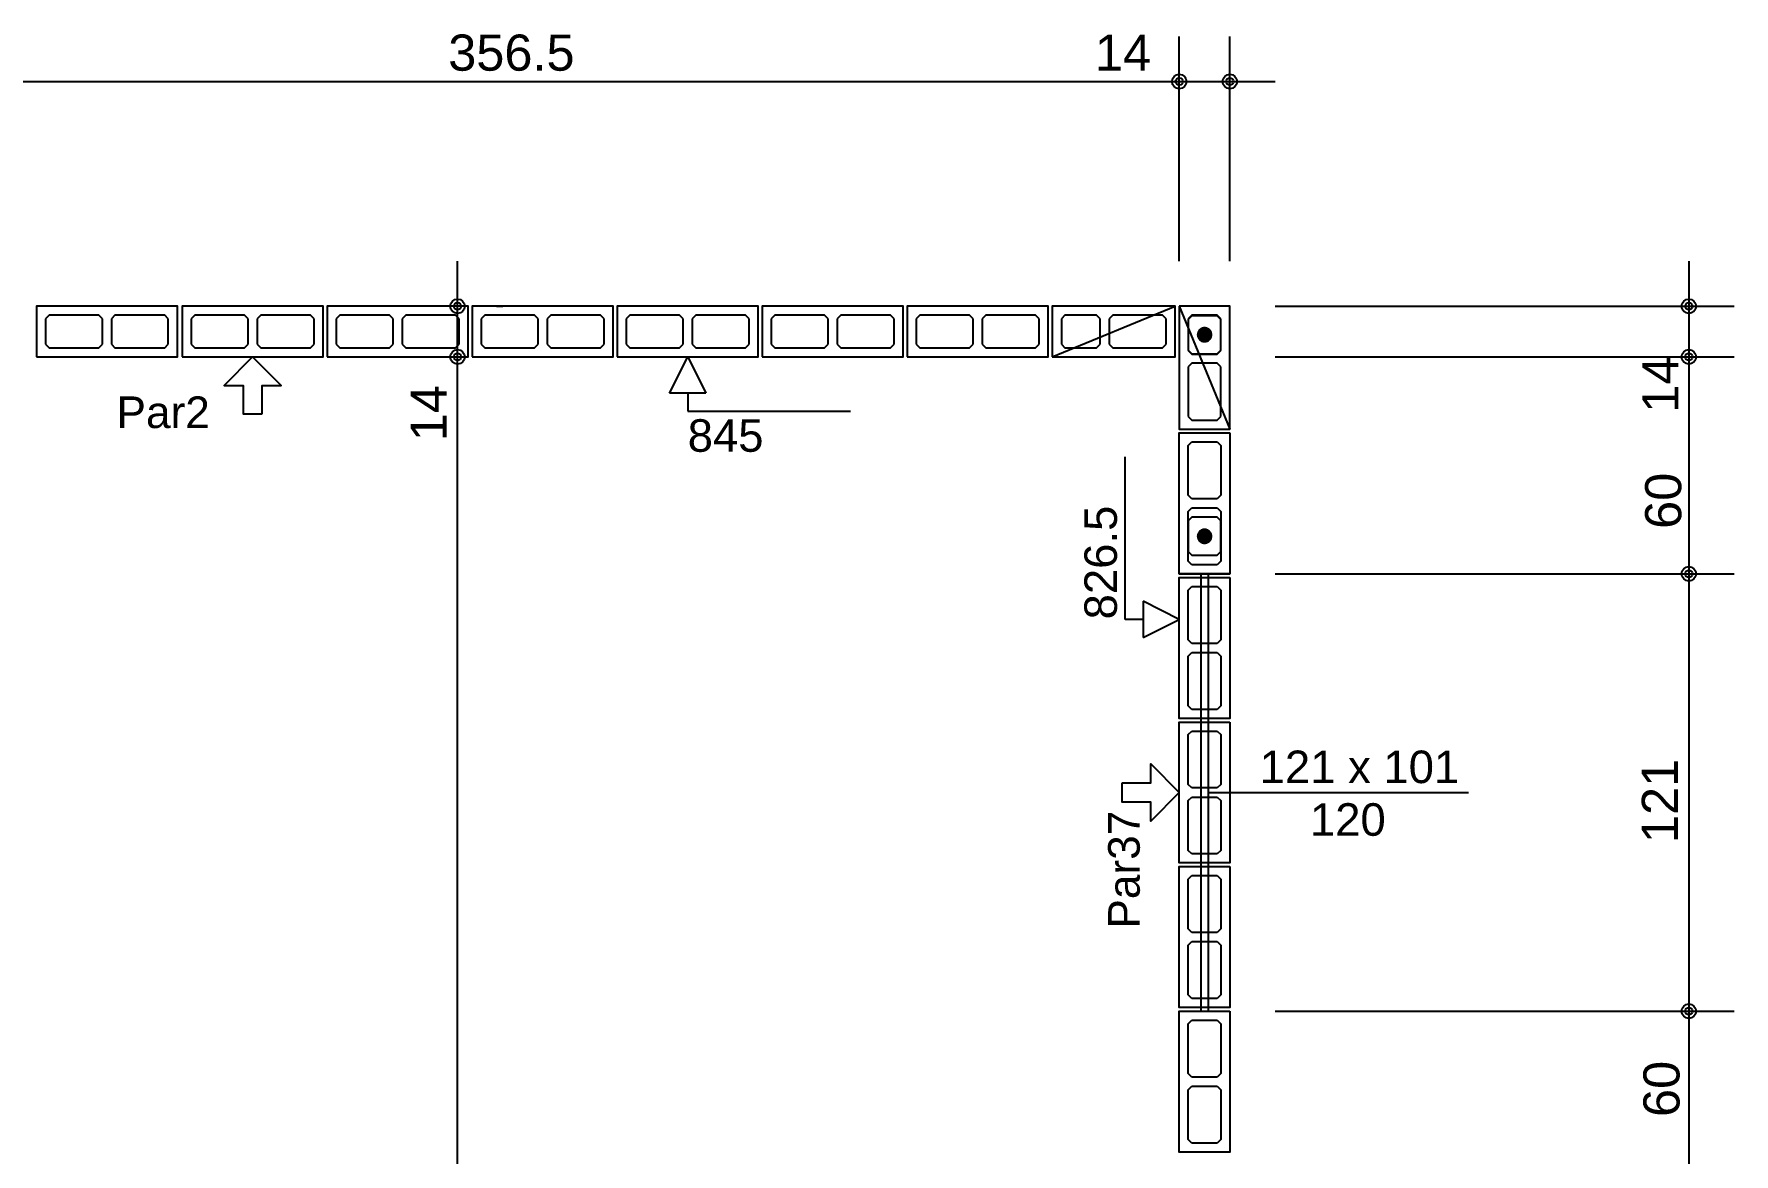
# Model space of a CAD drawing. Extents: x 0 to 119, y 0 to 84.
# Drawn here: x 39.53 to 48.93, y 67.82 to 74.01 of the extents above; entities that cross this region are included whole.
import ezdxf

# ---------------------------------------------------------------- set-up
doc = ezdxf.new("R2010")
doc.units = 0
doc.header["$MEASUREMENT"] = 0
doc.linetypes.add('ESTILO_TQS_0003', pattern=[1.5, 0.5, -0.4, 0.1, -0.5])
doc.linetypes.add('ESTILO_TQS_0005', pattern=[0.4, 0.3, -0.1])
for name, color, linetype in [('18', 6, 'CONTINUOUS'), ('20', 1, 'CONTINUOUS'), ('27', 250, 'CONTINUOUS'), ('3', 7, 'CONTINUOUS'), ('35', 255, 'CONTINUOUS')]:
    doc.layers.add(name, color=color, linetype=linetype)
doc.styles.add('TQS_ARIAL', font='arial.ttf')

msp = doc.modelspace()

# ---------------------------------------------------------------- linework, layer by layer
at = {"layer": '18', "color": 6, "linetype": 'Continuous'}
for p, q in [((45.56366, 70.774293), (45.56366, 71.674293)), ((45.86366, 70.774293), (45.66366, 70.874293)), ((45.66366, 70.874293), (45.66366, 70.674293)), ((45.66366, 70.774293), (45.56366, 70.774293)), ((45.66366, 70.674293), (45.86366, 70.774293))]:
    msp.add_line(p, q, dxfattribs=at)
at = {"layer": '20', "color": 1, "linetype": 'Continuous'}
for p, q in [((43.04366, 72.02668), (43.14366, 72.22668)), ((43.14366, 72.22668), (43.24366, 72.02668)), ((43.24366, 72.02668), (43.04366, 72.02668)), ((43.14366, 72.02668), (43.14366, 71.92668)), ((43.14366, 71.92668), (44.04366, 71.92668))]:
    msp.add_line(p, q, dxfattribs=at)
at = {"layer": '27', "color": 250, "linetype": 'ESTILO_TQS_0005'}
for points in [[(39.58991, 72.29668), (39.60991, 72.27668), (39.88491, 72.27668), (39.90491, 72.29668), (39.90491, 72.43668), (39.88491, 72.45668), (39.60991, 72.45668), (39.58991, 72.43668), (39.58991, 72.29668)], [(39.95491, 72.29668), (39.97491, 72.27668), (40.24991, 72.27668), (40.26991, 72.29668), (40.26991, 72.43668), (40.24991, 72.45668), (39.97491, 72.45668), (39.95491, 72.43668), (39.95491, 72.29668)], [(40.39616, 72.29668), (40.41616, 72.27668), (40.69116, 72.27668), (40.71116, 72.29668), (40.71116, 72.43668), (40.69116, 72.45668), (40.41616, 72.45668), (40.39616, 72.43668), (40.39616, 72.29668)], [(40.76116, 72.29668), (40.78116, 72.27668), (41.05616, 72.27668), (41.07616, 72.29668), (41.07616, 72.43668), (41.05616, 72.45668), (40.78116, 72.45668), (40.76116, 72.43668), (40.76116, 72.29668)], [(41.19866, 72.29668), (41.21866, 72.27668), (41.49366, 72.27668), (41.51366, 72.29668), (41.51366, 72.43668), (41.49366, 72.45668), (41.21866, 72.45668), (41.19866, 72.43668), (41.19866, 72.29668)], [(41.56366, 72.29668), (41.58366, 72.27668), (41.85866, 72.27668), (41.87866, 72.29668), (41.87866, 72.43668), (41.85866, 72.45668), (41.58366, 72.45668), (41.56366, 72.43668), (41.56366, 72.29668)], [(42.00116, 72.29668), (42.02116, 72.27668), (42.29616, 72.27668), (42.31616, 72.29668), (42.31616, 72.43668), (42.29616, 72.45668), (42.02116, 72.45668), (42.00116, 72.43668), (42.00116, 72.29668)], [(42.36616, 72.29668), (42.38616, 72.27668), (42.66116, 72.27668), (42.68116, 72.29668), (42.68116, 72.43668), (42.66116, 72.45668), (42.38616, 72.45668), (42.36616, 72.43668), (42.36616, 72.29668)], [(42.80366, 72.29668), (42.82366, 72.27668), (43.09866, 72.27668), (43.11866, 72.29668), (43.11866, 72.43668), (43.09866, 72.45668), (42.82366, 72.45668), (42.80366, 72.43668), (42.80366, 72.29668)], [(43.16866, 72.29668), (43.18866, 72.27668), (43.46366, 72.27668), (43.48366, 72.29668), (43.48366, 72.43668), (43.46366, 72.45668), (43.18866, 72.45668), (43.16866, 72.43668), (43.16866, 72.29668)], [(43.60616, 72.29668), (43.62616, 72.27668), (43.90116, 72.27668), (43.92116, 72.29668), (43.92116, 72.43668), (43.90116, 72.45668), (43.62616, 72.45668), (43.60616, 72.43668), (43.60616, 72.29668)], [(43.97116, 72.29668), (43.99116, 72.27668), (44.26616, 72.27668), (44.28616, 72.29668), (44.28616, 72.43668), (44.26616, 72.45668), (43.99116, 72.45668), (43.97116, 72.43668), (43.97116, 72.29668)], [(44.40866, 72.29668), (44.42866, 72.27668), (44.70366, 72.27668), (44.72366, 72.29668), (44.72366, 72.43668), (44.70366, 72.45668), (44.42866, 72.45668), (44.40866, 72.43668), (44.40866, 72.29668)], [(44.77366, 72.29668), (44.79366, 72.27668), (45.06866, 72.27668), (45.08866, 72.29668), (45.08866, 72.43668), (45.06866, 72.45668), (44.79366, 72.45668), (44.77366, 72.43668), (44.77366, 72.29668)], [(45.21116, 72.29668), (45.23116, 72.27668), (45.40616, 72.27668), (45.42616, 72.29668), (45.42616, 72.43668), (45.40616, 72.45668), (45.23116, 72.45668), (45.21116, 72.43668), (45.21116, 72.29668)], [(45.47616, 72.29668), (45.49616, 72.27668), (45.77116, 72.27668), (45.79116, 72.29668), (45.79116, 72.43668), (45.77116, 72.45668), (45.49616, 72.45668), (45.47616, 72.43668), (45.47616, 72.29668)], [(45.93366, 72.45668), (45.91366, 72.43668), (45.91366, 72.26168), (45.93366, 72.24168), (46.07366, 72.24168), (46.09366, 72.26168), (46.09366, 72.43668), (46.07366, 72.45668), (45.93366, 72.45668)], [(45.93366, 72.19168), (45.91366, 72.17168), (45.91366, 71.89668), (45.93366, 71.87668), (46.07366, 71.87668), (46.09366, 71.89668), (46.09366, 72.17168), (46.07366, 72.19168), (45.93366, 72.19168)], [(46.07366, 71.75668), (46.09366, 71.73668), (46.09366, 71.46168), (46.07366, 71.44168), (45.93366, 71.44168), (45.91366, 71.46168), (45.91366, 71.73668), (45.93366, 71.75668), (46.07366, 71.75668)], [(46.07366, 71.39168), (46.09366, 71.37168), (46.09366, 71.09668), (46.07366, 71.07668), (45.93366, 71.07668), (45.91366, 71.09668), (45.91366, 71.37168), (45.93366, 71.39168), (46.07366, 71.39168)], [(46.07366, 70.95668), (46.09366, 70.93668), (46.09366, 70.66168), (46.07366, 70.64168), (45.93366, 70.64168), (45.91366, 70.66168), (45.91366, 70.93668), (45.93366, 70.95668), (46.07366, 70.95668)], [(46.07366, 70.59168), (46.09366, 70.57168), (46.09366, 70.29668), (46.07366, 70.27668), (45.93366, 70.27668), (45.91366, 70.29668), (45.91366, 70.57168), (45.93366, 70.59168), (46.07366, 70.59168)], [(46.07366, 70.15668), (46.09366, 70.13668), (46.09366, 69.86168), (46.07366, 69.84168), (45.93366, 69.84168), (45.91366, 69.86168), (45.91366, 70.13668), (45.93366, 70.15668), (46.07366, 70.15668)], [(46.07366, 69.79168), (46.09366, 69.77168), (46.09366, 69.49668), (46.07366, 69.47668), (45.93366, 69.47668), (45.91366, 69.49668), (45.91366, 69.77168), (45.93366, 69.79168), (46.07366, 69.79168)], [(46.07366, 69.35668), (46.09366, 69.33668), (46.09366, 69.06168), (46.07366, 69.04168), (45.93366, 69.04168), (45.91366, 69.06168), (45.91366, 69.33668), (45.93366, 69.35668), (46.07366, 69.35668)], [(46.07366, 68.99168), (46.09366, 68.97168), (46.09366, 68.69668), (46.07366, 68.67668), (45.93366, 68.67668), (45.91366, 68.69668), (45.91366, 68.97168), (45.93366, 68.99168), (46.07366, 68.99168)], [(46.07366, 68.55668), (46.09366, 68.53668), (46.09366, 68.26168), (46.07366, 68.24168), (45.93366, 68.24168), (45.91366, 68.26168), (45.91366, 68.53668), (45.93366, 68.55668), (46.07366, 68.55668)], [(46.07366, 68.19168), (46.09366, 68.17168), (46.09366, 67.89668), (46.07366, 67.87668), (45.93366, 67.87668), (45.91366, 67.89668), (45.91366, 68.17168), (45.93366, 68.19168), (46.07366, 68.19168)]]:
    msp.add_lwpolyline(points, dxfattribs=at)
at = {"layer": '3', "color": 7, "linetype": 'Continuous'}
for p, q in [((45.16116, 72.22668), (45.84116, 72.50668)), ((45.86366, 72.50668), (46.14366, 71.82668)), ((45.93366, 72.45418), (45.91366, 72.43418)), ((45.91366, 72.43418), (45.91366, 72.26418)), ((46.07366, 72.45418), (45.93366, 72.45418)), ((46.09366, 72.43418), (46.07366, 72.45418)), ((46.09366, 72.26418), (46.09366, 72.43418)), ((45.91366, 72.26418), (45.93366, 72.24418)), ((45.93366, 72.24418), (46.07366, 72.24418)), ((46.07366, 72.24418), (46.09366, 72.26418)), ((45.93366, 71.33918), (45.91366, 71.31918)), ((45.91366, 71.31918), (45.91366, 71.14918)), ((46.07366, 71.33918), (45.93366, 71.33918)), ((46.09366, 71.31918), (46.07366, 71.33918)), ((46.09366, 71.14918), (46.09366, 71.31918)), ((45.91366, 71.14918), (45.93366, 71.12918)), ((45.93366, 71.12918), (46.07366, 71.12918)), ((46.07366, 71.12918), (46.09366, 71.14918)), ((45.86366, 71.02668), (46.14366, 71.02668)), ((45.98366, 71.02668), (45.98366, 68.60668)), ((46.02366, 71.02668), (46.02366, 68.60668)), ((46.02366, 69.81668), (47.463295, 69.81668)), ((45.86366, 68.60668), (46.14366, 68.60668))]:
    msp.add_line(p, q, dxfattribs=at)
for points in [[(39.53991, 72.22668), (40.31991, 72.22668), (40.31991, 72.50668), (39.53991, 72.50668), (39.53991, 72.22668)], [(40.34616, 72.22668), (41.12616, 72.22668), (41.12616, 72.50668), (40.34616, 72.50668), (40.34616, 72.22668)], [(41.14866, 72.22668), (41.92866, 72.22668), (41.92866, 72.50668), (41.14866, 72.50668), (41.14866, 72.22668)], [(41.95116, 72.22668), (42.73116, 72.22668), (42.73116, 72.50668), (41.95116, 72.50668), (41.95116, 72.22668)], [(42.75366, 72.22668), (43.53366, 72.22668), (43.53366, 72.50668), (42.75366, 72.50668), (42.75366, 72.22668)], [(43.55616, 72.22668), (44.33616, 72.22668), (44.33616, 72.50668), (43.55616, 72.50668), (43.55616, 72.22668)], [(44.35866, 72.22668), (45.13866, 72.22668), (45.13866, 72.50668), (44.35866, 72.50668), (44.35866, 72.22668)], [(45.16116, 72.22668), (45.84116, 72.22668), (45.84116, 72.50668), (45.16116, 72.50668), (45.16116, 72.22668)], [(45.86366, 72.50668), (45.86366, 71.82668), (46.14366, 71.82668), (46.14366, 72.50668), (45.86366, 72.50668)], [(46.00366, 72.34978), (46.003721, 72.349777), (46.003781, 72.349768), (46.00384, 72.349752), (46.003897, 72.349731), (46.003951, 72.349705), (46.004003, 72.349672), (46.004051, 72.349635), (46.004095, 72.349593), (46.004134, 72.349547), (46.004169, 72.349497), (46.004199, 72.349444), (46.004223, 72.349388), (46.004241, 72.34933), (46.004253, 72.349271), (46.004259, 72.34921), (46.004259, 72.34915), (46.004253, 72.349089), (46.004241, 72.34903), (46.004223, 72.348972), (46.004199, 72.348916), (46.004169, 72.348863), (46.004134, 72.348813), (46.004095, 72.348767), (46.004051, 72.348725), (46.004003, 72.348688), (46.003951, 72.348655), (46.003897, 72.348629), (46.00384, 72.348608), (46.003781, 72.348592), (46.003721, 72.348583), (46.00366, 72.34858), (46.00366, 72.38698), (45.999836, 72.386786), (45.996051, 72.386206), (45.992344, 72.385246), (45.988753, 72.383917), (45.985316, 72.38223), (45.982066, 72.380205), (45.979038, 72.377861), (45.976263, 72.375223), (45.973769, 72.372318), (45.971581, 72.369175), (45.969723, 72.365827), (45.968213, 72.362308), (45.967067, 72.358655), (45.966296, 72.354904), (45.965909, 72.351095), (45.965909, 72.347265), (45.966296, 72.343456), (45.967067, 72.339705), (45.968213, 72.336052), (45.969723, 72.332533), (45.971581, 72.329185), (45.973769, 72.326042), (45.976263, 72.323137), (45.979038, 72.320499), (45.982066, 72.318155), (45.985316, 72.31613), (45.988753, 72.314443), (45.992344, 72.313114), (45.996051, 72.312154), (45.999836, 72.311574), (46.00366, 72.31138), (46.00366, 72.34978)], [(46.00366, 72.34858), (46.003599, 72.348583), (46.003539, 72.348592), (46.00348, 72.348608), (46.003423, 72.348629), (46.003369, 72.348655), (46.003317, 72.348688), (46.003269, 72.348725), (46.003225, 72.348767), (46.003186, 72.348813), (46.003151, 72.348863), (46.003121, 72.348916), (46.003097, 72.348972), (46.003079, 72.34903), (46.003067, 72.349089), (46.003061, 72.34915), (46.003061, 72.34921), (46.003067, 72.349271), (46.003079, 72.34933), (46.003097, 72.349388), (46.003121, 72.349444), (46.003151, 72.349497), (46.003186, 72.349547), (46.003225, 72.349593), (46.003269, 72.349635), (46.003317, 72.349672), (46.003369, 72.349705), (46.003423, 72.349731), (46.00348, 72.349752), (46.003539, 72.349768), (46.003599, 72.349777), (46.00366, 72.34978), (46.00366, 72.31138), (46.007484, 72.311574), (46.011269, 72.312154), (46.014976, 72.313114), (46.018567, 72.314443), (46.022004, 72.31613), (46.025254, 72.318155), (46.028282, 72.320499), (46.031057, 72.323137), (46.033551, 72.326042), (46.035739, 72.329185), (46.037597, 72.332533), (46.039107, 72.336052), (46.040253, 72.339705), (46.041024, 72.343456), (46.041411, 72.347265), (46.041411, 72.351095), (46.041024, 72.354904), (46.040253, 72.358655), (46.039107, 72.362308), (46.037597, 72.365827), (46.035739, 72.369175), (46.033551, 72.372318), (46.031057, 72.375223), (46.028282, 72.377861), (46.025254, 72.380205), (46.022004, 72.38223), (46.018567, 72.383917), (46.014976, 72.385246), (46.011269, 72.386206), (46.007484, 72.386786), (46.00366, 72.38698), (46.00366, 72.34858)], [(40.788818, 71.910733), (40.788818, 72.068706), (40.894134, 72.068706), (40.73616, 72.22668), (40.578186, 72.068706), (40.683502, 72.068706), (40.683502, 71.910733), (40.788818, 71.910733)], [(46.14366, 71.80668), (46.14366, 71.02668), (45.86366, 71.02668), (45.86366, 71.80668), (46.14366, 71.80668)], [(46.00366, 71.23478), (46.003721, 71.234777), (46.003781, 71.234768), (46.00384, 71.234752), (46.003897, 71.234731), (46.003951, 71.234705), (46.004003, 71.234672), (46.004051, 71.234635), (46.004095, 71.234593), (46.004134, 71.234547), (46.004169, 71.234497), (46.004199, 71.234444), (46.004223, 71.234388), (46.004241, 71.23433), (46.004253, 71.234271), (46.004259, 71.23421), (46.004259, 71.23415), (46.004253, 71.234089), (46.004241, 71.23403), (46.004223, 71.233972), (46.004199, 71.233916), (46.004169, 71.233863), (46.004134, 71.233813), (46.004095, 71.233767), (46.004051, 71.233725), (46.004003, 71.233688), (46.003951, 71.233655), (46.003897, 71.233629), (46.00384, 71.233608), (46.003781, 71.233592), (46.003721, 71.233583), (46.00366, 71.23358), (46.00366, 71.27198), (45.999836, 71.271786), (45.996051, 71.271206), (45.992344, 71.270246), (45.988753, 71.268917), (45.985316, 71.26723), (45.982066, 71.265205), (45.979038, 71.262861), (45.976263, 71.260223), (45.973769, 71.257318), (45.971581, 71.254175), (45.969723, 71.250827), (45.968213, 71.247308), (45.967067, 71.243655), (45.966296, 71.239904), (45.965909, 71.236095), (45.965909, 71.232265), (45.966296, 71.228456), (45.967067, 71.224705), (45.968213, 71.221052), (45.969723, 71.217533), (45.971581, 71.214185), (45.973769, 71.211042), (45.976263, 71.208137), (45.979038, 71.205499), (45.982066, 71.203155), (45.985316, 71.20113), (45.988753, 71.199443), (45.992344, 71.198114), (45.996051, 71.197154), (45.999836, 71.196574), (46.00366, 71.19638), (46.00366, 71.23478)], [(46.00366, 71.23358), (46.003599, 71.233583), (46.003539, 71.233592), (46.00348, 71.233608), (46.003423, 71.233629), (46.003369, 71.233655), (46.003317, 71.233688), (46.003269, 71.233725), (46.003225, 71.233767), (46.003186, 71.233813), (46.003151, 71.233863), (46.003121, 71.233916), (46.003097, 71.233972), (46.003079, 71.23403), (46.003067, 71.234089), (46.003061, 71.23415), (46.003061, 71.23421), (46.003067, 71.234271), (46.003079, 71.23433), (46.003097, 71.234388), (46.003121, 71.234444), (46.003151, 71.234497), (46.003186, 71.234547), (46.003225, 71.234593), (46.003269, 71.234635), (46.003317, 71.234672), (46.003369, 71.234705), (46.003423, 71.234731), (46.00348, 71.234752), (46.003539, 71.234768), (46.003599, 71.234777), (46.00366, 71.23478), (46.00366, 71.19638), (46.007484, 71.196574), (46.011269, 71.197154), (46.014976, 71.198114), (46.018567, 71.199443), (46.022004, 71.20113), (46.025254, 71.203155), (46.028282, 71.205499), (46.031057, 71.208137), (46.033551, 71.211042), (46.035739, 71.214185), (46.037597, 71.217533), (46.039107, 71.221052), (46.040253, 71.224705), (46.041024, 71.228456), (46.041411, 71.232265), (46.041411, 71.236095), (46.041024, 71.239904), (46.040253, 71.243655), (46.039107, 71.247308), (46.037597, 71.250827), (46.035739, 71.254175), (46.033551, 71.257318), (46.031057, 71.260223), (46.028282, 71.262861), (46.025254, 71.265205), (46.022004, 71.26723), (46.018567, 71.268917), (46.014976, 71.270246), (46.011269, 71.271206), (46.007484, 71.271786), (46.00366, 71.27198), (46.00366, 71.23358)], [(46.14366, 71.00668), (46.14366, 70.22668), (45.86366, 70.22668), (45.86366, 71.00668), (46.14366, 71.00668)], [(46.14366, 70.20668), (46.14366, 69.42668), (45.86366, 69.42668), (45.86366, 70.20668), (46.14366, 70.20668)], [(45.547713, 69.869338), (45.705686, 69.869338), (45.705686, 69.974654), (45.86366, 69.81668), (45.705686, 69.658706), (45.705686, 69.764022), (45.547713, 69.764022), (45.547713, 69.869338)], [(46.14366, 69.40668), (46.14366, 68.62668), (45.86366, 68.62668), (45.86366, 69.40668), (46.14366, 69.40668)], [(46.14366, 68.60668), (46.14366, 67.82668), (45.86366, 67.82668), (45.86366, 68.60668), (46.14366, 68.60668)]]:
    msp.add_lwpolyline(points, dxfattribs=at)
for centre in [(46.00366, 72.34918), (46.00366, 71.23418)]:
    msp.add_circle(centre, 0.0372, dxfattribs=at)
for points in [[(45.965909, 72.351095), (45.965909, 72.347265), (45.966296, 72.354904)], [(45.965909, 72.347265), (45.966296, 72.343456), (45.966296, 72.354904)], [(45.966296, 72.354904), (45.966296, 72.343456), (45.967067, 72.358655)], [(45.966296, 72.343456), (45.967067, 72.339705), (45.967067, 72.358655)], [(45.967067, 72.358655), (45.967067, 72.339705), (45.968213, 72.362308)], [(45.967067, 72.339705), (45.968213, 72.336052), (45.968213, 72.362308)], [(45.968213, 72.362308), (45.968213, 72.336052), (45.969723, 72.365827)], [(45.968213, 72.336052), (45.969723, 72.332533), (45.969723, 72.365827)], [(45.969723, 72.365827), (45.969723, 72.332533), (45.971581, 72.369175)], [(45.969723, 72.332533), (45.971581, 72.329185), (45.971581, 72.369175)], [(45.971581, 72.369175), (45.971581, 72.329185), (45.973769, 72.372318)], [(45.971581, 72.329185), (45.973769, 72.326042), (45.973769, 72.372318)], [(45.973769, 72.372318), (45.973769, 72.326042), (45.976263, 72.375223)], [(45.973769, 72.326042), (45.976263, 72.323137), (45.976263, 72.375223)], [(45.976263, 72.375223), (45.976263, 72.323137), (45.979038, 72.377861)], [(45.976263, 72.323137), (45.979038, 72.320499), (45.979038, 72.377861)], [(45.979038, 72.377861), (45.979038, 72.320499), (45.982066, 72.380205)], [(45.979038, 72.320499), (45.982066, 72.318155), (45.982066, 72.380205)], [(45.982066, 72.380205), (45.982066, 72.318155), (45.985316, 72.38223)], [(45.982066, 72.318155), (45.985316, 72.31613), (45.985316, 72.38223)], [(45.985316, 72.38223), (45.985316, 72.31613), (45.988753, 72.383917)], [(45.985316, 72.31613), (45.988753, 72.314443), (45.988753, 72.383917)], [(45.988753, 72.383917), (45.988753, 72.314443), (45.992344, 72.385246)], [(45.988753, 72.314443), (45.992344, 72.313114), (45.992344, 72.385246)], [(45.992344, 72.385246), (45.992344, 72.313114), (45.996051, 72.386206)], [(45.992344, 72.313114), (45.996051, 72.312154), (45.996051, 72.386206)], [(45.999836, 72.311574), (45.999836, 72.386786), (45.996051, 72.312154)], [(45.996051, 72.386206), (45.996051, 72.312154), (45.999836, 72.386786)], [(45.999836, 72.311574), (46.00366, 72.34978), (46.00366, 72.38698)], [(45.999836, 72.311574), (46.00366, 72.38698), (45.999836, 72.386786)], [(45.999836, 72.311574), (46.00366, 72.31138), (46.00366, 72.34978)], [(46.003225, 72.348767), (46.00366, 72.34858), (46.003186, 72.348813)], [(46.00366, 72.34858), (46.00366, 72.34858), (46.003186, 72.348813)], [(46.003186, 72.348813), (46.00366, 72.34858), (46.003186, 72.348813)], [(46.00366, 72.34858), (46.00366, 72.34858), (46.003186, 72.348813)], [(46.003186, 72.348813), (46.00366, 72.34858), (46.003186, 72.348813)], [(46.00366, 72.34858), (46.00366, 72.34858), (46.003186, 72.348813)], [(46.003269, 72.348725), (46.00366, 72.34858), (46.003225, 72.348767)], [(46.00366, 72.34858), (46.00366, 72.34858), (46.003225, 72.348767)], [(46.003225, 72.348767), (46.00366, 72.34858), (46.003225, 72.348767)], [(46.00366, 72.34858), (46.00366, 72.34858), (46.003225, 72.348767)], [(46.003317, 72.348688), (46.00366, 72.34858), (46.003269, 72.348725)], [(46.00366, 72.34858), (46.00366, 72.34858), (46.003269, 72.348725)], [(46.003369, 72.348655), (46.00366, 72.34858), (46.003317, 72.348688)], [(46.00366, 72.34858), (46.00366, 72.34858), (46.003317, 72.348688)], [(46.00348, 72.348608), (46.00366, 72.34858), (46.003369, 72.348655)], [(46.00366, 72.34858), (46.00366, 72.34858), (46.003369, 72.348655)], [(46.00366, 72.34858), (46.00366, 72.34858), (46.00348, 72.348608)], [(46.00366, 72.34858), (46.00366, 72.34858), (46.00348, 72.348608)], [(46.00366, 72.34858), (46.007484, 72.386786), (46.00366, 72.38698)], [(46.00366, 72.34858), (46.00366, 72.31138), (46.007484, 72.386786)], [(46.00366, 72.31138), (46.007484, 72.311574), (46.007484, 72.386786)], [(46.00366, 72.34978), (46.004134, 72.349547), (46.00366, 72.34978)], [(46.004134, 72.349547), (46.004134, 72.349547), (46.00366, 72.34978)], [(46.00366, 72.34978), (46.004134, 72.349547), (46.00366, 72.34978)], [(46.004134, 72.349547), (46.004134, 72.349547), (46.00366, 72.34978)], [(46.00366, 72.34978), (46.004134, 72.349547), (46.00366, 72.34978)], [(46.004134, 72.349547), (46.004095, 72.349593), (46.00366, 72.34978)], [(46.00366, 72.34978), (46.004095, 72.349593), (46.00366, 72.34978)], [(46.004095, 72.349593), (46.004095, 72.349593), (46.00366, 72.34978)], [(46.00366, 72.34978), (46.004095, 72.349593), (46.00366, 72.34978)], [(46.004095, 72.349593), (46.004051, 72.349635), (46.00366, 72.34978)], [(46.00366, 72.34978), (46.004051, 72.349635), (46.00366, 72.34978)], [(46.004051, 72.349635), (46.004003, 72.349672), (46.00366, 72.34978)], [(46.00366, 72.34978), (46.004003, 72.349672), (46.00366, 72.34978)], [(46.004003, 72.349672), (46.003951, 72.349705), (46.00366, 72.34978)], [(46.00366, 72.34978), (46.003951, 72.349705), (46.00366, 72.34978)], [(46.003951, 72.349705), (46.00384, 72.349752), (46.00366, 72.34978)], [(46.00366, 72.34978), (46.00384, 72.349752), (46.00366, 72.34978)], [(46.00384, 72.349752), (46.00366, 72.34978), (46.00366, 72.34978)], [(46.00366, 72.34978), (46.00366, 72.34978), (46.00366, 72.34978)], [(46.00366, 72.34978), (46.00366, 72.34978), (46.00366, 72.34978)], [(46.00366, 72.34978), (46.00366, 72.34978), (46.00366, 72.34978)], [(46.00366, 72.34978), (46.00366, 72.34978), (46.00366, 72.34978)], [(46.00366, 72.34978), (46.00366, 72.34978), (46.00366, 72.34978)], [(46.00366, 72.34978), (46.00366, 72.34978), (46.00366, 72.34978)], [(46.00366, 72.34978), (46.00366, 72.34978), (46.00366, 72.34978)], [(46.00366, 72.34978), (46.00366, 72.34978), (46.00366, 72.34978)], [(46.00366, 72.34978), (46.00366, 72.34978), (46.00366, 72.34978)], [(46.00366, 72.34978), (46.00366, 72.34978), (46.00366, 72.34978)], [(46.00366, 72.34978), (46.00366, 72.34978), (46.00366, 72.34978)], [(46.00366, 72.34978), (46.00366, 72.34978), (46.00366, 72.34978)], [(46.00366, 72.34858), (46.00366, 72.34858), (46.00366, 72.34858)], [(46.00366, 72.34858), (46.00366, 72.34858), (46.00366, 72.34858)], [(46.00366, 72.34858), (46.00366, 72.34858), (46.00366, 72.34858)], [(46.00366, 72.34858), (46.00366, 72.34858), (46.00366, 72.34858)], [(46.00366, 72.34858), (46.00366, 72.34858), (46.00366, 72.34858)], [(46.00366, 72.34858), (46.00366, 72.34858), (46.00366, 72.34858)], [(46.00366, 72.34858), (46.00366, 72.34858), (46.00366, 72.34858)], [(46.00366, 72.34858), (46.00366, 72.34858), (46.00366, 72.34858)], [(46.00366, 72.34858), (46.00366, 72.34858), (46.00366, 72.34858)], [(46.00366, 72.34858), (46.00366, 72.34858), (46.00366, 72.34858)], [(46.00366, 72.34858), (46.00366, 72.34858), (46.00366, 72.34858)], [(46.00366, 72.34858), (46.00366, 72.34858), (46.00366, 72.34858)], [(46.007484, 72.386786), (46.007484, 72.311574), (46.011269, 72.386206)], [(46.007484, 72.311574), (46.011269, 72.312154), (46.011269, 72.386206)], [(46.011269, 72.386206), (46.011269, 72.312154), (46.014976, 72.385246)], [(46.011269, 72.312154), (46.014976, 72.313114), (46.014976, 72.385246)], [(46.014976, 72.385246), (46.014976, 72.313114), (46.018567, 72.383917)], [(46.014976, 72.313114), (46.018567, 72.314443), (46.018567, 72.383917)], [(46.018567, 72.383917), (46.018567, 72.314443), (46.022004, 72.38223)], [(46.018567, 72.314443), (46.022004, 72.31613), (46.022004, 72.38223)], [(46.022004, 72.38223), (46.022004, 72.31613), (46.025254, 72.380205)], [(46.022004, 72.31613), (46.025254, 72.318155), (46.025254, 72.380205)], [(46.025254, 72.380205), (46.025254, 72.318155), (46.028282, 72.377861)], [(46.025254, 72.318155), (46.028282, 72.320499), (46.028282, 72.377861)], [(46.028282, 72.377861), (46.028282, 72.320499), (46.031057, 72.375223)], [(46.028282, 72.320499), (46.031057, 72.323137), (46.031057, 72.375223)], [(46.031057, 72.375223), (46.031057, 72.323137), (46.033551, 72.372318)], [(46.031057, 72.323137), (46.033551, 72.326042), (46.033551, 72.372318)], [(46.033551, 72.372318), (46.033551, 72.326042), (46.035739, 72.369175)], [(46.033551, 72.326042), (46.035739, 72.329185), (46.035739, 72.369175)], [(46.035739, 72.369175), (46.035739, 72.329185), (46.037597, 72.365827)], [(46.035739, 72.329185), (46.037597, 72.332533), (46.037597, 72.365827)], [(46.037597, 72.365827), (46.037597, 72.332533), (46.039107, 72.362308)], [(46.037597, 72.332533), (46.039107, 72.336052), (46.039107, 72.362308)], [(46.039107, 72.362308), (46.039107, 72.336052), (46.040253, 72.358655)], [(46.039107, 72.336052), (46.040253, 72.339705), (46.040253, 72.358655)], [(46.040253, 72.358655), (46.040253, 72.339705), (46.041024, 72.354904)], [(46.040253, 72.339705), (46.041024, 72.343456), (46.041024, 72.354904)], [(46.041024, 72.354904), (46.041024, 72.343456), (46.041411, 72.351095)], [(46.041024, 72.343456), (46.041411, 72.347265), (46.041411, 72.351095)], [(45.965909, 71.236095), (45.965909, 71.232265), (45.966296, 71.239904)], [(45.965909, 71.232265), (45.966296, 71.228456), (45.966296, 71.239904)], [(45.966296, 71.239904), (45.966296, 71.228456), (45.967067, 71.243655)], [(45.966296, 71.228456), (45.967067, 71.224705), (45.967067, 71.243655)], [(45.967067, 71.243655), (45.967067, 71.224705), (45.968213, 71.247308)], [(45.967067, 71.224705), (45.968213, 71.221052), (45.968213, 71.247308)], [(45.968213, 71.247308), (45.968213, 71.221052), (45.969723, 71.250827)], [(45.968213, 71.221052), (45.969723, 71.217533), (45.969723, 71.250827)], [(45.969723, 71.250827), (45.969723, 71.217533), (45.971581, 71.254175)], [(45.969723, 71.217533), (45.971581, 71.214185), (45.971581, 71.254175)], [(45.971581, 71.254175), (45.971581, 71.214185), (45.973769, 71.257318)], [(45.971581, 71.214185), (45.973769, 71.211042), (45.973769, 71.257318)], [(45.973769, 71.257318), (45.973769, 71.211042), (45.976263, 71.260223)], [(45.973769, 71.211042), (45.976263, 71.208137), (45.976263, 71.260223)], [(45.976263, 71.260223), (45.976263, 71.208137), (45.979038, 71.262861)], [(45.976263, 71.208137), (45.979038, 71.205499), (45.979038, 71.262861)], [(45.979038, 71.262861), (45.979038, 71.205499), (45.982066, 71.265205)], [(45.979038, 71.205499), (45.982066, 71.203155), (45.982066, 71.265205)], [(45.982066, 71.265205), (45.982066, 71.203155), (45.985316, 71.26723)], [(45.982066, 71.203155), (45.985316, 71.20113), (45.985316, 71.26723)], [(45.985316, 71.26723), (45.985316, 71.20113), (45.988753, 71.268917)], [(45.985316, 71.20113), (45.988753, 71.199443), (45.988753, 71.268917)], [(45.988753, 71.268917), (45.988753, 71.199443), (45.992344, 71.270246)], [(45.988753, 71.199443), (45.992344, 71.198114), (45.992344, 71.270246)], [(45.992344, 71.270246), (45.992344, 71.198114), (45.996051, 71.271206)], [(45.992344, 71.198114), (45.996051, 71.197154), (45.996051, 71.271206)], [(45.996051, 71.271206), (45.996051, 71.197154), (45.999836, 71.271786)], [(45.996051, 71.197154), (45.999836, 71.196574), (45.999836, 71.271786)], [(45.999836, 71.271786), (45.999836, 71.196574), (46.00366, 71.27198)], [(45.999836, 71.196574), (46.00366, 71.19638), (46.00366, 71.27198)], [(46.003225, 71.233767), (46.00366, 71.23358), (46.003186, 71.233813)], [(46.00366, 71.23358), (46.00366, 71.23358), (46.003186, 71.233813)], [(46.003186, 71.233813), (46.00366, 71.23358), (46.003186, 71.233813)], [(46.00366, 71.23358), (46.00366, 71.23358), (46.003186, 71.233813)], [(46.003186, 71.233813), (46.00366, 71.23358), (46.003186, 71.233813)], [(46.00366, 71.23358), (46.00366, 71.23358), (46.003186, 71.233813)], [(46.003269, 71.233725), (46.00366, 71.23358), (46.003225, 71.233767)], [(46.00366, 71.23358), (46.00366, 71.23358), (46.003225, 71.233767)], [(46.003225, 71.233767), (46.00366, 71.23358), (46.003225, 71.233767)], [(46.00366, 71.23358), (46.00366, 71.23358), (46.003225, 71.233767)], [(46.003317, 71.233688), (46.00366, 71.23358), (46.003269, 71.233725)], [(46.00366, 71.23358), (46.00366, 71.23358), (46.003269, 71.233725)], [(46.003369, 71.233655), (46.00366, 71.23358), (46.003317, 71.233688)], [(46.00366, 71.23358), (46.00366, 71.23358), (46.003317, 71.233688)], [(46.00348, 71.233608), (46.00366, 71.23358), (46.003369, 71.233655)], [(46.00366, 71.23358), (46.00366, 71.23358), (46.003369, 71.233655)], [(46.00366, 71.23358), (46.00366, 71.23358), (46.00348, 71.233608)], [(46.00366, 71.23358), (46.00366, 71.23358), (46.00348, 71.233608)], [(46.00366, 71.27198), (46.00366, 71.19638), (46.00366, 71.23478)], [(46.00366, 71.23358), (46.007484, 71.271786), (46.00366, 71.27198)], [(46.00366, 71.23358), (46.00366, 71.19638), (46.007484, 71.271786)], [(46.00366, 71.19638), (46.007484, 71.196574), (46.007484, 71.271786)], [(46.00366, 71.23478), (46.004134, 71.234547), (46.00366, 71.23478)], [(46.004134, 71.234547), (46.004134, 71.234547), (46.00366, 71.23478)], [(46.00366, 71.23478), (46.004134, 71.234547), (46.00366, 71.23478)], [(46.004134, 71.234547), (46.004134, 71.234547), (46.00366, 71.23478)], [(46.00366, 71.23478), (46.004134, 71.234547), (46.00366, 71.23478)], [(46.004134, 71.234547), (46.004095, 71.234593), (46.00366, 71.23478)], [(46.00366, 71.23478), (46.004095, 71.234593), (46.00366, 71.23478)], [(46.004095, 71.234593), (46.004095, 71.234593), (46.00366, 71.23478)], [(46.00366, 71.23478), (46.004095, 71.234593), (46.00366, 71.23478)], [(46.004095, 71.234593), (46.004051, 71.234635), (46.00366, 71.23478)], [(46.00366, 71.23478), (46.004051, 71.234635), (46.00366, 71.23478)], [(46.004051, 71.234635), (46.004003, 71.234672), (46.00366, 71.23478)], [(46.00366, 71.23478), (46.004003, 71.234672), (46.00366, 71.23478)], [(46.004003, 71.234672), (46.003951, 71.234705), (46.00366, 71.23478)], [(46.00366, 71.23478), (46.003951, 71.234705), (46.00366, 71.23478)], [(46.003951, 71.234705), (46.00384, 71.234752), (46.00366, 71.23478)], [(46.00366, 71.23478), (46.00384, 71.234752), (46.00366, 71.23478)], [(46.00384, 71.234752), (46.00366, 71.23478), (46.00366, 71.23478)], [(46.00366, 71.23478), (46.00366, 71.23478), (46.00366, 71.23478)], [(46.00366, 71.23478), (46.00366, 71.23478), (46.00366, 71.23478)], [(46.00366, 71.23478), (46.00366, 71.23478), (46.00366, 71.23478)], [(46.00366, 71.23478), (46.00366, 71.23478), (46.00366, 71.23478)], [(46.00366, 71.23478), (46.00366, 71.23478), (46.00366, 71.23478)], [(46.00366, 71.23478), (46.00366, 71.23478), (46.00366, 71.23478)], [(46.00366, 71.23478), (46.00366, 71.23478), (46.00366, 71.23478)], [(46.00366, 71.23478), (46.00366, 71.23478), (46.00366, 71.23478)], [(46.00366, 71.23478), (46.00366, 71.23478), (46.00366, 71.23478)], [(46.00366, 71.23478), (46.00366, 71.23478), (46.00366, 71.23478)], [(46.00366, 71.23478), (46.00366, 71.23478), (46.00366, 71.23478)], [(46.00366, 71.23478), (46.00366, 71.23478), (46.00366, 71.23478)], [(46.00366, 71.23358), (46.00366, 71.23358), (46.00366, 71.23358)], [(46.00366, 71.23358), (46.00366, 71.23358), (46.00366, 71.23358)], [(46.00366, 71.23358), (46.00366, 71.23358), (46.00366, 71.23358)], [(46.00366, 71.23358), (46.00366, 71.23358), (46.00366, 71.23358)], [(46.00366, 71.23358), (46.00366, 71.23358), (46.00366, 71.23358)], [(46.00366, 71.23358), (46.00366, 71.23358), (46.00366, 71.23358)], [(46.00366, 71.23358), (46.00366, 71.23358), (46.00366, 71.23358)], [(46.00366, 71.23358), (46.00366, 71.23358), (46.00366, 71.23358)], [(46.00366, 71.23358), (46.00366, 71.23358), (46.00366, 71.23358)], [(46.00366, 71.23358), (46.00366, 71.23358), (46.00366, 71.23358)], [(46.00366, 71.23358), (46.00366, 71.23358), (46.00366, 71.23358)], [(46.00366, 71.23358), (46.00366, 71.23358), (46.00366, 71.23358)], [(46.007484, 71.271786), (46.007484, 71.196574), (46.011269, 71.271206)], [(46.007484, 71.196574), (46.011269, 71.197154), (46.011269, 71.271206)], [(46.011269, 71.271206), (46.011269, 71.197154), (46.014976, 71.270246)], [(46.011269, 71.197154), (46.014976, 71.198114), (46.014976, 71.270246)], [(46.014976, 71.270246), (46.014976, 71.198114), (46.018567, 71.268917)], [(46.014976, 71.198114), (46.018567, 71.199443), (46.018567, 71.268917)], [(46.018567, 71.268917), (46.018567, 71.199443), (46.022004, 71.26723)], [(46.018567, 71.199443), (46.022004, 71.20113), (46.022004, 71.26723)], [(46.022004, 71.26723), (46.022004, 71.20113), (46.025254, 71.265205)], [(46.022004, 71.20113), (46.025254, 71.203155), (46.025254, 71.265205)], [(46.025254, 71.265205), (46.025254, 71.203155), (46.028282, 71.262861)], [(46.025254, 71.203155), (46.028282, 71.205499), (46.028282, 71.262861)], [(46.028282, 71.262861), (46.028282, 71.205499), (46.031057, 71.260223)], [(46.028282, 71.205499), (46.031057, 71.208137), (46.031057, 71.260223)], [(46.031057, 71.260223), (46.031057, 71.208137), (46.033551, 71.257318)], [(46.031057, 71.208137), (46.033551, 71.211042), (46.033551, 71.257318)], [(46.033551, 71.257318), (46.033551, 71.211042), (46.035739, 71.254175)], [(46.033551, 71.211042), (46.035739, 71.214185), (46.035739, 71.254175)], [(46.035739, 71.254175), (46.035739, 71.214185), (46.037597, 71.250827)], [(46.035739, 71.214185), (46.037597, 71.217533), (46.037597, 71.250827)], [(46.037597, 71.250827), (46.037597, 71.217533), (46.039107, 71.247308)], [(46.037597, 71.217533), (46.039107, 71.221052), (46.039107, 71.247308)], [(46.039107, 71.247308), (46.039107, 71.221052), (46.040253, 71.243655)], [(46.039107, 71.221052), (46.040253, 71.224705), (46.040253, 71.243655)], [(46.040253, 71.243655), (46.040253, 71.224705), (46.041024, 71.239904)], [(46.040253, 71.224705), (46.041024, 71.228456), (46.041024, 71.239904)], [(46.041024, 71.239904), (46.041024, 71.228456), (46.041411, 71.236095)], [(46.041024, 71.228456), (46.041411, 71.232265), (46.041411, 71.236095)]]:
    msp.add_solid(points, dxfattribs=at)
at = {"layer": '35', "color": 255, "linetype": 'Continuous'}
for p, q in [((45.86366, 72.75668), (45.86366, 74.000061)), ((45.86366, 72.75668), (45.86366, 74.000061)), ((46.14366, 72.75668), (46.14366, 74.000061)), ((38.48366, 73.750061), (46.11366, 73.750061)), ((45.61366, 73.750061), (46.39366, 73.750061)), ((41.87031, 71.97668), (41.87031, 72.75668)), ((48.682923, 72.75668), (48.682923, 71.97668)), ((41.836247, 72.50668), (41.836247, 72.50668)), ((41.87031, 62.35668), (41.87031, 72.47668)), ((42.086247, 72.50668), (42.12031, 72.50668)), ((45.86366, 72.50668), (45.86366, 72.50668)), ((45.86366, 72.50668), (45.86366, 72.50668)), ((46.14366, 72.50668), (46.14366, 72.50668)), ((46.14366, 72.50668), (46.14366, 72.50668)), ((46.39366, 72.50668), (48.932923, 72.50668)), ((48.682923, 72.47668), (48.682923, 70.77668)), ((41.753096, 72.22668), (41.753096, 72.22668)), ((41.753096, 72.22668), (41.753096, 72.22668)), ((42.003096, 72.22668), (42.12031, 72.22668)), ((42.003096, 72.22668), (42.12031, 72.22668)), ((46.14366, 72.22668), (46.14366, 72.22668)), ((46.14366, 72.22668), (46.14366, 72.22668)), ((46.39366, 72.22668), (48.932923, 72.22668)), ((46.39366, 72.22668), (48.932923, 72.22668)), ((48.682923, 71.27668), (48.682923, 68.35668)), ((46.14366, 71.02668), (46.14366, 71.02668)), ((46.14366, 71.02668), (46.14366, 71.02668)), ((46.39366, 71.02668), (48.932923, 71.02668)), ((46.39366, 71.02668), (48.932923, 71.02668)), ((48.682923, 68.85668), (48.682923, 67.15668)), ((46.14366, 68.60668), (46.14366, 68.60668)), ((46.14366, 68.60668), (46.14366, 68.60668)), ((46.39366, 68.60668), (48.932923, 68.60668)), ((46.39366, 68.60668), (48.932923, 68.60668))]:
    msp.add_line(p, q, dxfattribs=at)
for centre, radius in [((45.86366, 73.750061), 0.04), ((45.86366, 73.750061), 0.04), ((45.86366, 73.750061), 0.02), ((45.86366, 73.750061), 0.02), ((46.14366, 73.750061), 0.04), ((46.14366, 73.750061), 0.02), ((41.87031, 72.50668), 0.04), ((41.87031, 72.50668), 0.02), ((48.682923, 72.50668), 0.04), ((48.682923, 72.50668), 0.02), ((41.87031, 72.22668), 0.04), ((41.87031, 72.22668), 0.04), ((41.87031, 72.22668), 0.02), ((41.87031, 72.22668), 0.02), ((48.682923, 72.22668), 0.04), ((48.682923, 72.22668), 0.04), ((48.682923, 72.22668), 0.02), ((48.682923, 72.22668), 0.02), ((48.682923, 71.02668), 0.04), ((48.682923, 71.02668), 0.04), ((48.682923, 71.02668), 0.02), ((48.682923, 71.02668), 0.02), ((48.682923, 68.60668), 0.04), ((48.682923, 68.60668), 0.04), ((48.682923, 68.60668), 0.02), ((48.682923, 68.60668), 0.02)]:
    msp.add_circle(centre, radius, dxfattribs=at)

# ---------------------------------------------------------------- texts
at = {"layer": '18', "color": 6, "linetype": 'ESTILO_TQS_0003', "style": 'TQS_ARIAL'}
msp.add_text('826.5', height=0.18, rotation=90, dxfattribs=at).set_placement((45.51866, 70.774293))
at = {"layer": '20', "color": 1, "linetype": 'ESTILO_TQS_0003', "style": 'TQS_ARIAL'}
msp.add_text('845', height=0.18, dxfattribs=at).set_placement((43.14366, 71.70168))
at = {"layer": '3', "color": 7, "linetype": 'Continuous', "style": 'TQS_ARIAL'}
for s, height, p in [('Par2', 0.175, (39.983298, 71.83293)), ('121 x 101', 0.18, (46.308125, 69.868535)), ('120', 0.18, (46.586544, 69.577294))]:
    msp.add_text(s, height=height, dxfattribs=at).set_placement(p)
msp.add_text('Par37', height=0.175, rotation=90, dxfattribs=at).set_placement((45.64491, 69.063818))
at = {"layer": '35', "color": 255, "linetype": 'Continuous', "style": 'TQS_ARIAL'}
for s, p in [('356.5', (41.81866, 73.810061)), ('14', (45.396993, 73.810061))]:
    msp.add_text(s, height=0.2, dxfattribs=at).set_placement(p)
for s, p in [('14', (48.625708, 71.917727)), ('14', (41.81031, 71.760013)), ('60', (48.641131, 71.275069)), ('121', (48.622923, 69.53668)), ('60', (48.6315, 68.021351))]:
    msp.add_text(s, height=0.2, rotation=90, dxfattribs=at).set_placement(p)

doc.saveas('drawing.dxf')
